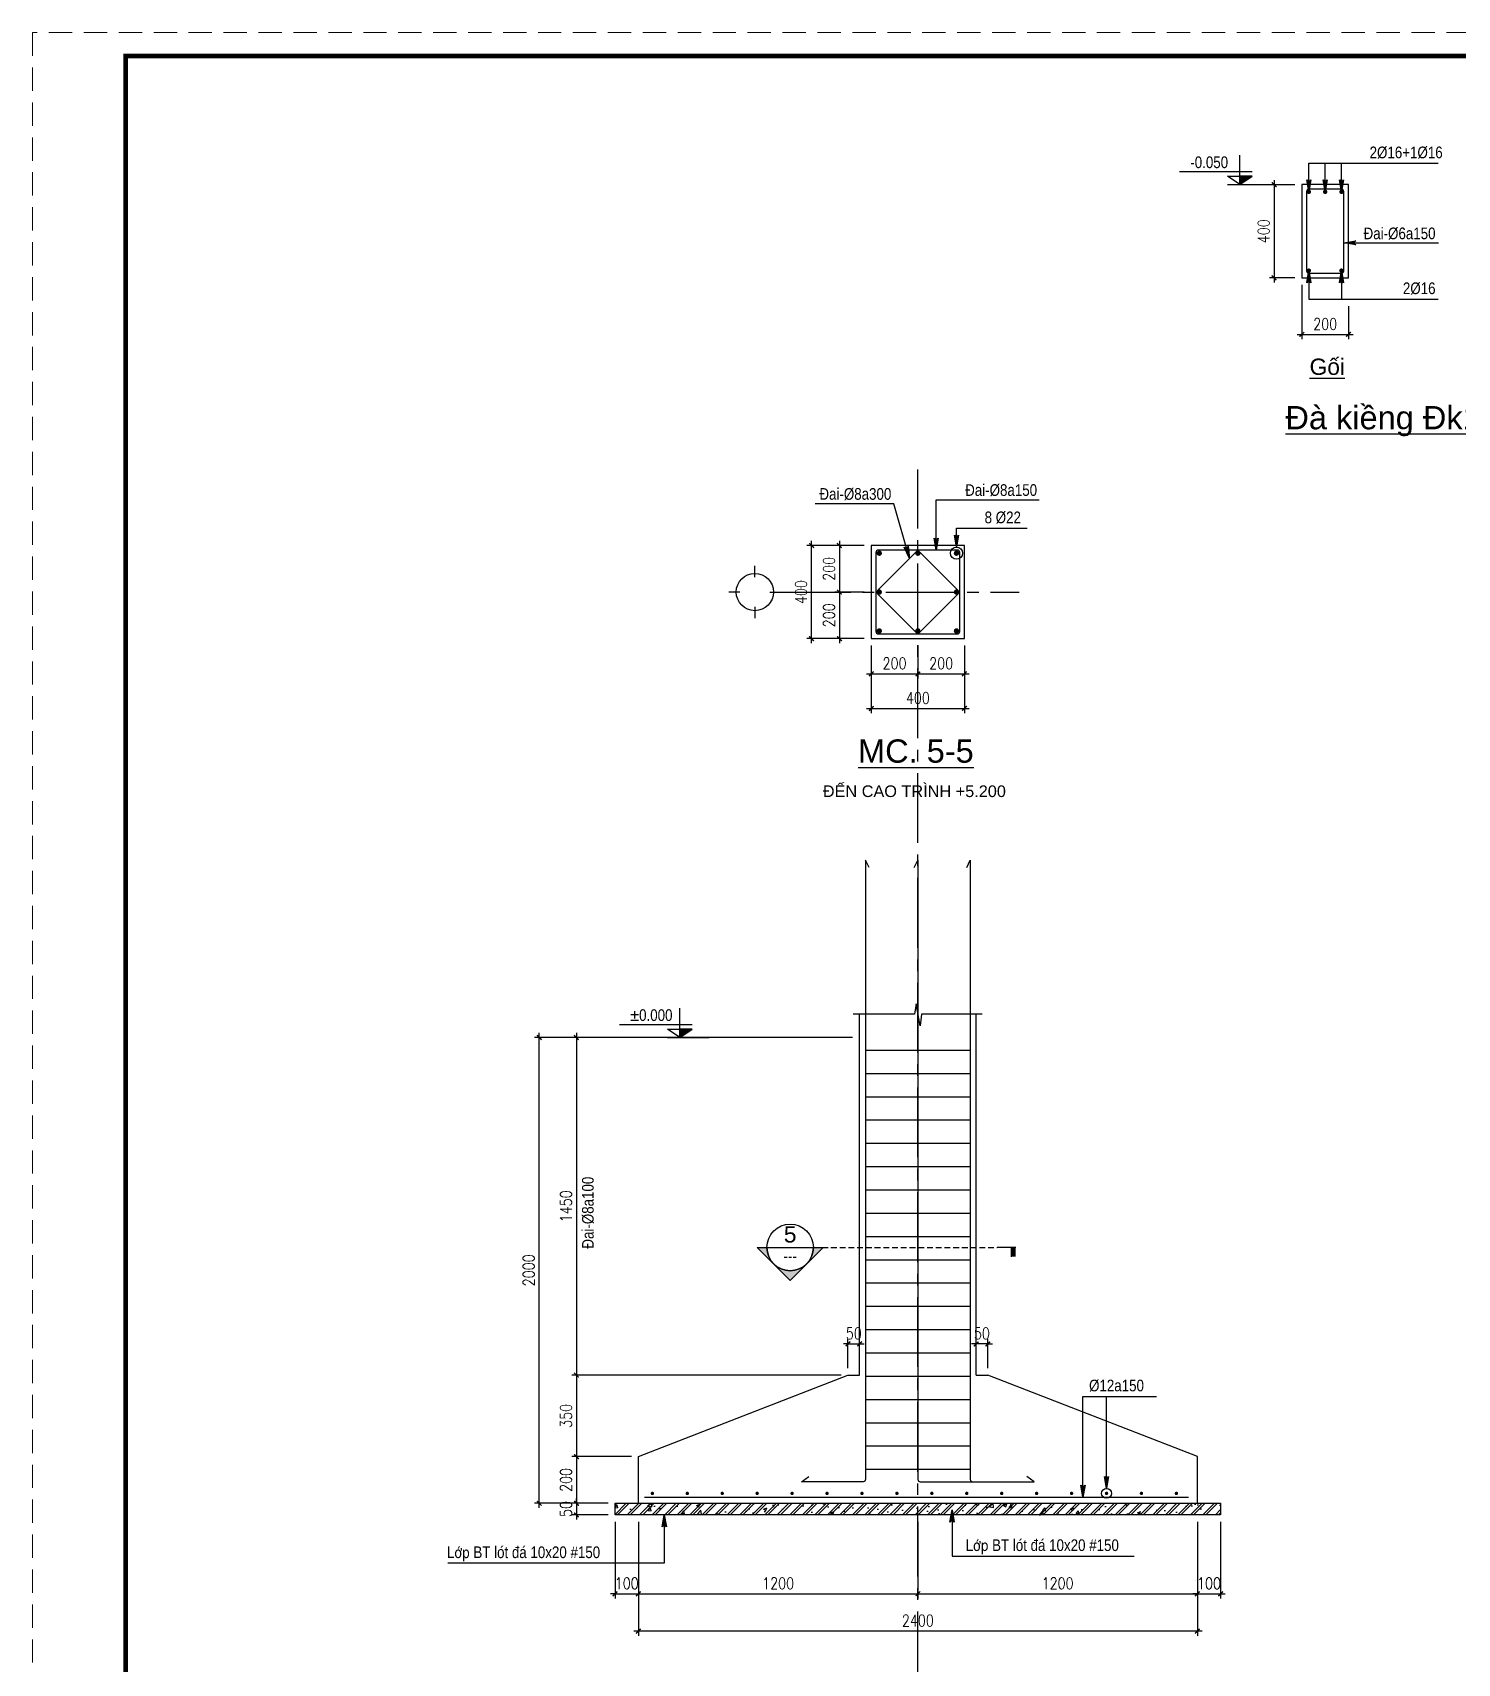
# Model space of a CAD drawing. Header units: inches. Extents: x 651127 to 1529722, y 768575 to 1021311.
# Drawn here: x 1356992 to 1387578, y 855925 to 890941 of the extents above; entities that cross this region are included whole.
import ezdxf
from ezdxf.enums import TextEntityAlignment as Align

# ---------------------------------------------------------------- set-up
doc = ezdxf.new("R2010")
doc.units = ezdxf.units.IN
doc.header["$LTSCALE"] = 1000
doc.header["$MEASUREMENT"] = 0
for name, pattern in [('CENTER2', [1.125, 0.75, -0.125, 0.125, -0.125]), ('HIDDEN', [0.375, 0.25, -0.125]), ('HIDDEN2', [0.1875, 0.125, -0.0625])]:
    doc.linetypes.add(name, pattern=pattern)
doc.layers.get('DEFPOINTS').update_dxf_attribs({"color": 8, "lineweight": 9})
for name, color, linetype in [('DWGshare.com_1', 7, 'Continuous'), ('DWGshare.com_10', 7, 'Continuous'), ('DWGshare.com_11', 143, 'Continuous'), ('DWGshare.com_2', 147, 'Continuous'), ('DWGshare.com_3', 7, 'Continuous'), ('DWGshare.com_4', 8, 'CENTER2'), ('DWGshare.com_6', 40, 'Continuous'), ('DWGshare.com_7', 1, 'Continuous'), ('DWGshare.com_8', 3, 'Continuous'), ('DWGshare.com_9', 8, 'Continuous')]:
    doc.layers.add(name, color=color, linetype=linetype)
doc.styles.add('DWGshare.com_1', font='VHELVCN.TTF')
doc.styles.add('DWGshare.com_2', font='VHELVEB.TTF')
doc.styles.add('DWGshare.com_3', font='VHELVEB.TTF')
doc.styles.add('DWGshare.com_4', font='romans.shx', dxfattribs={"width": 0.8})
doc.styles.add('DWGshare.com_6', font='VHELVEN.TTF')
doc.dimstyles.new('DWGshare.com_3', dxfattribs={"dimscale": 100, "dimtxt": 2.5, "dimasz": 1, "dimexe": 1, "dimexo": 1.5, "dimgap": 1, "dimtad": 1, "dimdec": 0, "dimlfac": 0.2, "dimzin": 0, "dimdsep": 46, "dimtxsty": 'DWGshare.com_4', "dimblk": 'DWGshare.com_1', "dimcen": 1.5, "dimdle": 1, "dimclrd": 256, "dimclre": 256, "dimclrt": 7, "dimadec": 0, "dimazin": 0, "dimtfac": 1, "dimtdec": 0, "dimtix": 1, "dimtmove": 2, "dimatfit": 3, "dimfxl": 1, "dimtolj": 1, "dimtzin": 0, "dimarcsym": 0})
doc.dimstyles.new('DWGshare.com_4', dxfattribs={"dimscale": 100, "dimtxt": 2.5, "dimasz": 2, "dimexe": 1, "dimexo": 1.5, "dimgap": 1, "dimtad": 1, "dimdec": 0, "dimlfac": 0.5, "dimzin": 0, "dimdsep": 46, "dimtxsty": 'DWGshare.com_4', "dimblk": 'DWGshare.com_6', "dimcen": 1.5, "dimdle": 1, "dimclrd": 256, "dimclre": 256, "dimclrt": 7, "dimadec": 0, "dimazin": 0, "dimtfac": 1, "dimtdec": 0, "dimtix": 1, "dimtmove": 2, "dimatfit": 3, "dimldrblk": 'DWGshare.com_6', "dimfxl": 1, "dimtolj": 1, "dimtzin": 0, "dimarcsym": 0})

# ---------------------------------------------------------------- blocks, each defined once
blk = doc.blocks.new('DWGshare.com_1')
at = {"color": 0, "linetype": 'ByBlock', "const_width": 0.3}
blk.add_lwpolyline([(-0.5, -0.5), (0.5, 0.5)], dxfattribs=at)
blk = doc.blocks.new('*D463')
at = {"layer": 'DEFPOINTS', "color": 0, "transparency": 16777216}
for p in [(1374746, 869364), (1368667, 862114), (1374496, 862114)]:
    blk.add_point(p, dxfattribs=at)
at = {"layer": 'DWGshare.com_2', "lineweight": -2, "transparency": 16777216}
for p, q in [((1368667, 869464), (1368667, 862014)), ((1374596, 869364), (1368567, 869364)), ((1374346, 862114), (1368567, 862114))]:
    blk.add_line(p, q, dxfattribs=at)
at = {"layer": 'DWGshare.com_2', "lineweight": -2, "transparency": 16777216, "xscale": 100, "yscale": 100, "zscale": 100}
for p, rotation in [((1368667, 869364), 90), ((1368667, 862114), 270)]:
    blk.add_blockref('DWGshare.com_1', p, dxfattribs=dict(at, rotation=rotation))
at = {"layer": 'DWGshare.com_2', "color": 7, "transparency": 16777216, "insert": (1368442, 865739), "char_height": 250, "attachment_point": 5, "rotation": 90, "style": 'DWGshare.com_4'}
blk.add_mtext('\\A1;1450', dxfattribs=at)
blk = doc.blocks.new('*D464')
at = {"layer": 'DEFPOINTS', "color": 0, "transparency": 16777216}
for p in [(1374496, 862114), (1368667, 860364), (1369996, 860364)]:
    blk.add_point(p, dxfattribs=at)
at = {"layer": 'DWGshare.com_2', "lineweight": -2, "transparency": 16777216}
for p, q in [((1374346, 862114), (1368567, 862114)), ((1368667, 862214), (1368667, 860264)), ((1369846, 860364), (1368567, 860364))]:
    blk.add_line(p, q, dxfattribs=at)
at = {"layer": 'DWGshare.com_2', "lineweight": -2, "transparency": 16777216, "xscale": 100, "yscale": 100, "zscale": 100}
for p, rotation in [((1368667, 862114), 90), ((1368667, 860364), 270)]:
    blk.add_blockref('DWGshare.com_1', p, dxfattribs=dict(at, rotation=rotation))
at = {"layer": 'DWGshare.com_2', "color": 7, "transparency": 16777216, "insert": (1368442, 861239), "char_height": 250, "attachment_point": 5, "rotation": 90, "style": 'DWGshare.com_4'}
blk.add_mtext('\\A1;350', dxfattribs=at)
blk = doc.blocks.new('*D465')
at = {"layer": 'DEFPOINTS', "color": 0, "transparency": 16777216}
for p in [(1369996, 860364), (1368667, 859364), (1369496, 859364)]:
    blk.add_point(p, dxfattribs=at)
at = {"layer": 'DWGshare.com_2', "lineweight": -2, "transparency": 16777216}
for p, q in [((1369846, 860364), (1368567, 860364)), ((1368667, 860464), (1368667, 859264)), ((1369346, 859364), (1368567, 859364))]:
    blk.add_line(p, q, dxfattribs=at)
at = {"layer": 'DWGshare.com_2', "lineweight": -2, "transparency": 16777216, "xscale": 100, "yscale": 100, "zscale": 100}
for p, rotation in [((1368667, 860364), 90), ((1368667, 859364), 270)]:
    blk.add_blockref('DWGshare.com_1', p, dxfattribs=dict(at, rotation=rotation))
at = {"layer": 'DWGshare.com_2', "color": 7, "transparency": 16777216, "insert": (1368442, 859864), "char_height": 250, "attachment_point": 5, "rotation": 90, "style": 'DWGshare.com_4'}
blk.add_mtext('\\A1;200', dxfattribs=at)
blk = doc.blocks.new('*D466')
at = {"layer": 'DEFPOINTS', "color": 0, "transparency": 16777216}
for p in [(1369496, 859364), (1368667, 859114), (1369496, 859114)]:
    blk.add_point(p, dxfattribs=at)
at = {"layer": 'DWGshare.com_2', "lineweight": -2, "transparency": 16777216}
for p, q in [((1369346, 859364), (1368567, 859364)), ((1368667, 859364), (1368667, 859464)), ((1368667, 859364), (1368667, 859114)), ((1369346, 859114), (1368567, 859114)), ((1368667, 859114), (1368667, 859014))]:
    blk.add_line(p, q, dxfattribs=at)
at = {"layer": 'DWGshare.com_2', "lineweight": -2, "transparency": 16777216, "xscale": 100, "yscale": 100, "zscale": 100}
for p, rotation in [((1368667, 859364), 270), ((1368667, 859114), 90)]:
    blk.add_blockref('DWGshare.com_1', p, dxfattribs=dict(at, rotation=rotation))
at = {"layer": 'DWGshare.com_2', "color": 7, "transparency": 16777216, "insert": (1368442, 859239), "char_height": 250, "attachment_point": 5, "rotation": 90, "style": 'DWGshare.com_4'}
blk.add_mtext('\\A1;50', dxfattribs=at)
blk = doc.blocks.new('*D467')
at = {"layer": 'DEFPOINTS', "color": 0, "transparency": 16777216}
for p in [(1367867, 869364), (1369819, 869364), (1369496, 859364)]:
    blk.add_point(p, dxfattribs=at)
at = {"layer": 'DWGshare.com_2', "lineweight": -2, "transparency": 16777216}
for p, q in [((1367867, 859264), (1367867, 869464)), ((1369669, 869364), (1367767, 869364)), ((1369346, 859364), (1367767, 859364))]:
    blk.add_line(p, q, dxfattribs=at)
at = {"layer": 'DWGshare.com_2', "lineweight": -2, "transparency": 16777216, "xscale": 100, "yscale": 100, "zscale": 100}
for p, rotation in [((1367867, 869364), 90), ((1367867, 859364), 270)]:
    blk.add_blockref('DWGshare.com_1', p, dxfattribs=dict(at, rotation=rotation))
at = {"layer": 'DWGshare.com_2', "color": 7, "transparency": 16777216, "insert": (1367642, 864364), "char_height": 250, "attachment_point": 5, "rotation": 90, "style": 'DWGshare.com_4'}
blk.add_mtext('\\A1;2000', dxfattribs=at)
blk = doc.blocks.new('*D478')
at = {"layer": 'DEFPOINTS', "color": 0, "transparency": 16777216}
for p in [(1369496, 859114), (1369996, 859114), (1369996, 857419)]:
    blk.add_point(p, dxfattribs=at)
at = {"layer": 'DWGshare.com_2', "lineweight": -2, "transparency": 16777216}
for p, q in [((1369496, 858964), (1369496, 857319)), ((1369996, 858964), (1369996, 857319)), ((1369496, 857419), (1369396, 857419)), ((1369496, 857419), (1369996, 857419)), ((1369996, 857419), (1370096, 857419))]:
    blk.add_line(p, q, dxfattribs=at)
at = {"layer": 'DWGshare.com_2', "lineweight": -2, "transparency": 16777216, "xscale": 100, "yscale": 100, "zscale": 100}
blk.add_blockref('DWGshare.com_1', (1369496, 857419), dxfattribs=at)
at = {"layer": 'DWGshare.com_2', "lineweight": -2, "transparency": 16777216, "xscale": 100, "yscale": 100, "zscale": 100, "rotation": 180}
blk.add_blockref('DWGshare.com_1', (1369996, 857419), dxfattribs=at)
at = {"layer": 'DWGshare.com_2', "color": 7, "transparency": 16777216, "insert": (1369746, 857644), "char_height": 250, "attachment_point": 5, "style": 'DWGshare.com_4'}
blk.add_mtext('\\A1;100', dxfattribs=at)
blk = doc.blocks.new('*D479')
at = {"layer": 'DEFPOINTS', "color": 0, "transparency": 16777216}
for p in [(1369996, 859114), (1375996, 859114), (1375996, 857419)]:
    blk.add_point(p, dxfattribs=at)
at = {"layer": 'DWGshare.com_2', "lineweight": -2, "transparency": 16777216}
for p, q in [((1369996, 858964), (1369996, 857319)), ((1375996, 858964), (1375996, 857319)), ((1369896, 857419), (1376096, 857419))]:
    blk.add_line(p, q, dxfattribs=at)
at = {"layer": 'DWGshare.com_2', "lineweight": -2, "transparency": 16777216, "xscale": 100, "yscale": 100, "zscale": 100, "rotation": 180}
blk.add_blockref('DWGshare.com_1', (1369996, 857419), dxfattribs=at)
at = {"layer": 'DWGshare.com_2', "lineweight": -2, "transparency": 16777216, "xscale": 100, "yscale": 100, "zscale": 100}
blk.add_blockref('DWGshare.com_1', (1375996, 857419), dxfattribs=at)
at = {"layer": 'DWGshare.com_2', "color": 7, "transparency": 16777216, "insert": (1372996, 857644), "char_height": 250, "attachment_point": 5, "style": 'DWGshare.com_4'}
blk.add_mtext('\\A1;1200', dxfattribs=at)
blk = doc.blocks.new('*D480')
at = {"layer": 'DEFPOINTS', "color": 0, "transparency": 16777216}
for p in [(1375996, 859114), (1381996, 859114), (1381996, 857419)]:
    blk.add_point(p, dxfattribs=at)
at = {"layer": 'DWGshare.com_2', "lineweight": -2, "transparency": 16777216}
for p, q in [((1375996, 858964), (1375996, 857319)), ((1381996, 858964), (1381996, 857319)), ((1375896, 857419), (1382096, 857419))]:
    blk.add_line(p, q, dxfattribs=at)
at = {"layer": 'DWGshare.com_2', "lineweight": -2, "transparency": 16777216, "xscale": 100, "yscale": 100, "zscale": 100, "rotation": 180}
blk.add_blockref('DWGshare.com_1', (1375996, 857419), dxfattribs=at)
at = {"layer": 'DWGshare.com_2', "lineweight": -2, "transparency": 16777216, "xscale": 100, "yscale": 100, "zscale": 100}
blk.add_blockref('DWGshare.com_1', (1381996, 857419), dxfattribs=at)
at = {"layer": 'DWGshare.com_2', "color": 7, "transparency": 16777216, "insert": (1378996, 857644), "char_height": 250, "attachment_point": 5, "style": 'DWGshare.com_4'}
blk.add_mtext('\\A1;1200', dxfattribs=at)
blk = doc.blocks.new('*D481')
at = {"layer": 'DEFPOINTS', "color": 0, "transparency": 16777216}
for p in [(1381996, 859114), (1382496, 859114), (1382496, 857419)]:
    blk.add_point(p, dxfattribs=at)
at = {"layer": 'DWGshare.com_2', "lineweight": -2, "transparency": 16777216}
for p, q in [((1381996, 858964), (1381996, 857319)), ((1382496, 858964), (1382496, 857319)), ((1381996, 857419), (1381896, 857419)), ((1381996, 857419), (1382496, 857419)), ((1382496, 857419), (1382596, 857419))]:
    blk.add_line(p, q, dxfattribs=at)
at = {"layer": 'DWGshare.com_2', "lineweight": -2, "transparency": 16777216, "xscale": 100, "yscale": 100, "zscale": 100}
blk.add_blockref('DWGshare.com_1', (1381996, 857419), dxfattribs=at)
at = {"layer": 'DWGshare.com_2', "lineweight": -2, "transparency": 16777216, "xscale": 100, "yscale": 100, "zscale": 100, "rotation": 180}
blk.add_blockref('DWGshare.com_1', (1382496, 857419), dxfattribs=at)
at = {"layer": 'DWGshare.com_2', "color": 7, "transparency": 16777216, "insert": (1382246, 857644), "char_height": 250, "attachment_point": 5, "style": 'DWGshare.com_4'}
blk.add_mtext('\\A1;100', dxfattribs=at)
blk = doc.blocks.new('*D482')
at = {"layer": 'DEFPOINTS', "color": 0, "transparency": 16777216}
for p in [(1369996, 858964), (1381996, 859114), (1369996, 856619)]:
    blk.add_point(p, dxfattribs=at)
at = {"layer": 'DWGshare.com_2', "lineweight": -2, "transparency": 16777216}
for p, q in [((1381996, 858964), (1381996, 856519)), ((1369996, 858814), (1369996, 856519)), ((1382096, 856619), (1369896, 856619))]:
    blk.add_line(p, q, dxfattribs=at)
at = {"layer": 'DWGshare.com_2', "lineweight": -2, "transparency": 16777216, "xscale": 100, "yscale": 100, "zscale": 100, "rotation": 180}
blk.add_blockref('DWGshare.com_1', (1369996, 856619), dxfattribs=at)
at = {"layer": 'DWGshare.com_2', "lineweight": -2, "transparency": 16777216, "xscale": 100, "yscale": 100, "zscale": 100}
blk.add_blockref('DWGshare.com_1', (1381996, 856619), dxfattribs=at)
at = {"layer": 'DWGshare.com_2', "color": 7, "transparency": 16777216, "insert": (1375996, 856844), "char_height": 250, "attachment_point": 5, "style": 'DWGshare.com_4'}
blk.add_mtext('\\A1;2400', dxfattribs=at)
blk = doc.blocks.new('*D483')
at = {"layer": 'DEFPOINTS', "color": 0, "transparency": 16777216}
for p in [(1374746, 862784), (1374496, 862114), (1374746, 862114)]:
    blk.add_point(p, dxfattribs=at)
at = {"layer": 'DWGshare.com_2', "lineweight": -2, "transparency": 16777216}
for p, q in [((1374496, 862264), (1374496, 862884)), ((1374746, 862264), (1374746, 862884)), ((1374496, 862784), (1374396, 862784)), ((1374496, 862784), (1374746, 862784)), ((1374746, 862784), (1374846, 862784))]:
    blk.add_line(p, q, dxfattribs=at)
at = {"layer": 'DWGshare.com_2', "lineweight": -2, "transparency": 16777216, "xscale": 100, "yscale": 100, "zscale": 100}
blk.add_blockref('DWGshare.com_1', (1374496, 862784), dxfattribs=at)
at = {"layer": 'DWGshare.com_2', "lineweight": -2, "transparency": 16777216, "xscale": 100, "yscale": 100, "zscale": 100, "rotation": 180}
blk.add_blockref('DWGshare.com_1', (1374746, 862784), dxfattribs=at)
at = {"layer": 'DWGshare.com_2', "color": 7, "transparency": 16777216, "insert": (1374621, 863009), "char_height": 250, "attachment_point": 5, "style": 'DWGshare.com_4'}
blk.add_mtext('\\A1;50', dxfattribs=at)
blk = doc.blocks.new('*D484')
at = {"layer": 'DEFPOINTS', "color": 0, "transparency": 16777216}
for p in [(1377246, 862784), (1377246, 862114), (1377496, 862114)]:
    blk.add_point(p, dxfattribs=at)
at = {"layer": 'DWGshare.com_2', "lineweight": -2, "transparency": 16777216}
for p, q in [((1377246, 862264), (1377246, 862884)), ((1377496, 862264), (1377496, 862884)), ((1377246, 862784), (1377146, 862784)), ((1377496, 862784), (1377246, 862784)), ((1377496, 862784), (1377596, 862784))]:
    blk.add_line(p, q, dxfattribs=at)
at = {"layer": 'DWGshare.com_2', "lineweight": -2, "transparency": 16777216, "xscale": 100, "yscale": 100, "zscale": 100}
blk.add_blockref('DWGshare.com_1', (1377246, 862784), dxfattribs=at)
at = {"layer": 'DWGshare.com_2', "lineweight": -2, "transparency": 16777216, "xscale": 100, "yscale": 100, "zscale": 100, "rotation": 180}
blk.add_blockref('DWGshare.com_1', (1377496, 862784), dxfattribs=at)
at = {"layer": 'DWGshare.com_2', "color": 7, "transparency": 16777216, "insert": (1377371, 863009), "char_height": 250, "attachment_point": 5, "style": 'DWGshare.com_4'}
blk.add_mtext('\\A1;50', dxfattribs=at)
blk = doc.blocks.new('DWGshare.com_6')
at = {"linetype": 'CENTER2'}
blk.add_hatch(color=256, dxfattribs=at).paths.add_polyline_path([(-1.3, 0.22), (-1, 0), (-1.3, -0.22), (0, 0)])
blk.add_line((0, 0), (-1, 0), dxfattribs=at)
blk.add_lwpolyline([(-1.3, 0.22), (0, 0), (-1.3, -0.22), (-1, 0), (-1.3, 0.22)], dxfattribs=at)
blk = doc.blocks.new('*U88')
h = blk.add_hatch(color=256)
edge = h.paths.add_edge_path()
edge.add_line((183356, 206715), (183563, 206715))
edge.add_line((183563, 206715), (182856, 206008))
edge.add_line((182856, 206008), (182149, 206715))
edge.add_line((182149, 206715), (182356, 206715))
edge.add_arc((182856, 206715), 500, 180, 360)
blk.add_hatch(color=256).paths.add_polyline_path([(187698, 206515), (187609, 206515), (187609, 206715), (187698, 206715)])
for p, q in [((182356, 206715), (183356, 206715)), ((187698, 206715), (187298, 206715)), ((187609, 206515), (187609, 206715))]:
    blk.add_line(p, q)
at = {"color": 143, "linetype": 'HIDDEN2'}
blk.add_line((183356, 206715), (187298, 206715), dxfattribs=at)
blk.add_lwpolyline([(183356, 206715), (183563, 206715), (182856, 206008), (182149, 206715), (182356, 206715, 1)], format="xyb", close=True)
blk.add_circle((182856, 206715), 500)
at = {"style": 'DWGshare.com_2', "flags": 8}
blk.add_attdef('A', text='', height=350, dxfattribs=at).set_placement((182856, 206715), align=Align.BOTTOM_CENTER)
at = {"style": 'DWGshare.com_1', "flags": 8}
blk.add_attdef('S-111', text='', height=250, dxfattribs=at).set_placement((182856, 206653), align=Align.TOP_CENTER)
blk = doc.blocks.new('*D493')
at = {"layer": 'DEFPOINTS', "color": 0, "transparency": 16777216}
for p in [(1374996, 877928), (1375996, 877928), (1375996, 877172)]:
    blk.add_point(p, dxfattribs=at)
at = {"layer": 'DWGshare.com_2', "lineweight": -2, "transparency": 16777216}
for p, q in [((1374996, 877778), (1374996, 877072)), ((1375996, 877778), (1375996, 877072)), ((1374896, 877172), (1376096, 877172))]:
    blk.add_line(p, q, dxfattribs=at)
at = {"layer": 'DWGshare.com_2', "lineweight": -2, "transparency": 16777216, "xscale": 100, "yscale": 100, "zscale": 100, "rotation": 180}
blk.add_blockref('DWGshare.com_1', (1374996, 877172), dxfattribs=at)
at = {"layer": 'DWGshare.com_2', "lineweight": -2, "transparency": 16777216, "xscale": 100, "yscale": 100, "zscale": 100}
blk.add_blockref('DWGshare.com_1', (1375996, 877172), dxfattribs=at)
at = {"layer": 'DWGshare.com_2', "color": 7, "transparency": 16777216, "insert": (1375496, 877397), "char_height": 250, "attachment_point": 5, "style": 'DWGshare.com_4'}
blk.add_mtext('\\A1;200', dxfattribs=at)
blk = doc.blocks.new('*D494')
at = {"layer": 'DEFPOINTS', "color": 0, "transparency": 16777216}
for p in [(1375996, 877928), (1376996, 877928), (1376996, 877172)]:
    blk.add_point(p, dxfattribs=at)
at = {"layer": 'DWGshare.com_2', "lineweight": -2, "transparency": 16777216}
for p, q in [((1375996, 877778), (1375996, 877072)), ((1376996, 877778), (1376996, 877072)), ((1375896, 877172), (1377096, 877172))]:
    blk.add_line(p, q, dxfattribs=at)
at = {"layer": 'DWGshare.com_2', "lineweight": -2, "transparency": 16777216, "xscale": 100, "yscale": 100, "zscale": 100, "rotation": 180}
blk.add_blockref('DWGshare.com_1', (1375996, 877172), dxfattribs=at)
at = {"layer": 'DWGshare.com_2', "lineweight": -2, "transparency": 16777216, "xscale": 100, "yscale": 100, "zscale": 100}
blk.add_blockref('DWGshare.com_1', (1376996, 877172), dxfattribs=at)
at = {"layer": 'DWGshare.com_2', "color": 7, "transparency": 16777216, "insert": (1376496, 877397), "char_height": 250, "attachment_point": 5, "style": 'DWGshare.com_4'}
blk.add_mtext('\\A1;200', dxfattribs=at)
blk = doc.blocks.new('*D495')
at = {"layer": 'DEFPOINTS', "color": 0, "transparency": 16777216}
for p in [(1374996, 877928), (1376996, 877928), (1376996, 876430)]:
    blk.add_point(p, dxfattribs=at)
at = {"layer": 'DWGshare.com_2', "lineweight": -2, "transparency": 16777216}
for p, q in [((1374996, 877778), (1374996, 876330)), ((1376996, 877778), (1376996, 876330)), ((1374896, 876430), (1377096, 876430))]:
    blk.add_line(p, q, dxfattribs=at)
at = {"layer": 'DWGshare.com_2', "lineweight": -2, "transparency": 16777216, "xscale": 100, "yscale": 100, "zscale": 100, "rotation": 180}
blk.add_blockref('DWGshare.com_1', (1374996, 876430), dxfattribs=at)
at = {"layer": 'DWGshare.com_2', "lineweight": -2, "transparency": 16777216, "xscale": 100, "yscale": 100, "zscale": 100}
blk.add_blockref('DWGshare.com_1', (1376996, 876430), dxfattribs=at)
at = {"layer": 'DWGshare.com_2', "color": 7, "transparency": 16777216, "insert": (1375996, 876655), "char_height": 250, "attachment_point": 5, "style": 'DWGshare.com_4'}
blk.add_mtext('\\A1;400', dxfattribs=at)
blk = doc.blocks.new('*D496')
at = {"layer": 'DEFPOINTS', "color": 0, "transparency": 16777216}
for p in [(1374996, 879928), (1374312, 878928), (1374996, 878928)]:
    blk.add_point(p, dxfattribs=at)
at = {"layer": 'DWGshare.com_2', "lineweight": -2, "transparency": 16777216}
for p, q in [((1374312, 880028), (1374312, 878828)), ((1374846, 879928), (1374212, 879928)), ((1374846, 878928), (1374212, 878928))]:
    blk.add_line(p, q, dxfattribs=at)
at = {"layer": 'DWGshare.com_2', "lineweight": -2, "transparency": 16777216, "xscale": 100, "yscale": 100, "zscale": 100}
for p, rotation in [((1374312, 879928), 90), ((1374312, 878928), 270)]:
    blk.add_blockref('DWGshare.com_1', p, dxfattribs=dict(at, rotation=rotation))
at = {"layer": 'DWGshare.com_2', "color": 7, "transparency": 16777216, "insert": (1374087, 879428), "char_height": 250, "attachment_point": 5, "rotation": 90, "style": 'DWGshare.com_4'}
blk.add_mtext('\\A1;200', dxfattribs=at)
blk = doc.blocks.new('*D497')
at = {"layer": 'DEFPOINTS', "color": 0, "transparency": 16777216}
for p in [(1374996, 878928), (1374312, 877928), (1374996, 877928)]:
    blk.add_point(p, dxfattribs=at)
at = {"layer": 'DWGshare.com_2', "lineweight": -2, "transparency": 16777216}
for p, q in [((1374846, 878928), (1374212, 878928)), ((1374312, 879028), (1374312, 877828)), ((1374846, 877928), (1374212, 877928))]:
    blk.add_line(p, q, dxfattribs=at)
at = {"layer": 'DWGshare.com_2', "lineweight": -2, "transparency": 16777216, "xscale": 100, "yscale": 100, "zscale": 100}
for p, rotation in [((1374312, 878928), 90), ((1374312, 877928), 270)]:
    blk.add_blockref('DWGshare.com_1', p, dxfattribs=dict(at, rotation=rotation))
at = {"layer": 'DWGshare.com_2', "color": 7, "transparency": 16777216, "insert": (1374087, 878428), "char_height": 250, "attachment_point": 5, "rotation": 90, "style": 'DWGshare.com_4'}
blk.add_mtext('\\A1;200', dxfattribs=at)
blk = doc.blocks.new('*D498')
at = {"layer": 'DEFPOINTS', "color": 0, "transparency": 16777216}
for p in [(1373713, 879928), (1374996, 879928), (1374996, 877928)]:
    blk.add_point(p, dxfattribs=at)
at = {"layer": 'DWGshare.com_2', "lineweight": -2, "transparency": 16777216}
for p, q in [((1373713, 877828), (1373713, 880028)), ((1374846, 879928), (1373613, 879928)), ((1374846, 877928), (1373613, 877928))]:
    blk.add_line(p, q, dxfattribs=at)
at = {"layer": 'DWGshare.com_2', "lineweight": -2, "transparency": 16777216, "xscale": 100, "yscale": 100, "zscale": 100}
for p, rotation in [((1373713, 879928), 90), ((1373713, 877928), 270)]:
    blk.add_blockref('DWGshare.com_1', p, dxfattribs=dict(at, rotation=rotation))
at = {"layer": 'DWGshare.com_2', "color": 7, "transparency": 16777216, "insert": (1373488, 878928), "char_height": 250, "attachment_point": 5, "rotation": 90, "style": 'DWGshare.com_4'}
blk.add_mtext('\\A1;400', dxfattribs=at)
blk = doc.blocks.new('DWGshare.com_2')
for p, q in [((0, 320), (0, 560)), ((-320, 0), (-560, 0)), ((320, 0), (560, 0)), ((0, -320), (0, -560))]:
    blk.add_line(p, q)
blk.add_circle((0, 0), 400)
at = {"linetype": 'Continuous', "style": 'DWGshare.com_2'}
blk.add_attdef('2', text='', height=350, dxfattribs=at).set_placement((0, 0), align=Align.MIDDLE_CENTER)
blk = doc.blocks.new('*U9')
blk.add_hatch(color=256).paths.add_polyline_path([(-371, 181), (-636, 0), (-636, 181)])
for p, q in [((-636, 0), (-636, 631)), ((-1929, 281), (-371, 281)), ((-900, 181), (-636, 181)), ((-636, 0), (-900, 181)), ((-900, 0), (0, 0)), ((-371, 181), (-636, 181)), ((-636, 0), (-371, 181))]:
    blk.add_line(p, q)
at = {"linetype": 'CENTER2', "style": 'DWGshare.com_1'}
blk.add_attdef('CD', text='', height=250, dxfattribs=at).set_placement((-1699, 281), align=Align.BOTTOM_LEFT)
blk.add_attdef('%%P0.000', (771, 355), '', height=250, dxfattribs=at)
blk = doc.blocks.new('*D1137')
at = {"layer": 'DEFPOINTS', "color": 0, "transparency": 16777216}
for p in [(1384240, 887676), (1383644, 885676), (1384240, 885676)]:
    blk.add_point(p, dxfattribs=at)
at = {"layer": 'DWGshare.com_2', "lineweight": -2, "transparency": 16777216}
for p, q in [((1384090, 887676), (1383544, 887676)), ((1383644, 887776), (1383644, 885576)), ((1384090, 885676), (1383544, 885676))]:
    blk.add_line(p, q, dxfattribs=at)
at = {"layer": 'DWGshare.com_2', "lineweight": -2, "transparency": 16777216, "xscale": 100, "yscale": 100, "zscale": 100}
for p, rotation in [((1383644, 887676), 90), ((1383644, 885676), 270)]:
    blk.add_blockref('DWGshare.com_1', p, dxfattribs=dict(at, rotation=rotation))
at = {"layer": 'DWGshare.com_2', "color": 7, "transparency": 16777216, "insert": (1383419, 886676), "char_height": 250, "attachment_point": 5, "rotation": 90, "style": 'DWGshare.com_4'}
blk.add_mtext('\\A1;400', dxfattribs=at)
blk = doc.blocks.new('*D1138')
at = {"layer": 'DEFPOINTS', "color": 0, "transparency": 16777216}
for p in [(1384240, 885676), (1385240, 885218), (1385240, 884460)]:
    blk.add_point(p, dxfattribs=at)
at = {"layer": 'DWGshare.com_2', "lineweight": -2, "transparency": 16777216}
for p, q in [((1384240, 885526), (1384240, 884360)), ((1385240, 885068), (1385240, 884360)), ((1384140, 884460), (1385340, 884460))]:
    blk.add_line(p, q, dxfattribs=at)
at = {"layer": 'DWGshare.com_2', "lineweight": -2, "transparency": 16777216, "xscale": 100, "yscale": 100, "zscale": 100, "rotation": 180}
blk.add_blockref('DWGshare.com_1', (1384240, 884460), dxfattribs=at)
at = {"layer": 'DWGshare.com_2', "lineweight": -2, "transparency": 16777216, "xscale": 100, "yscale": 100, "zscale": 100}
blk.add_blockref('DWGshare.com_1', (1385240, 884460), dxfattribs=at)
at = {"layer": 'DWGshare.com_2', "color": 7, "transparency": 16777216, "insert": (1384740, 884685), "char_height": 250, "attachment_point": 5, "style": 'DWGshare.com_4'}
blk.add_mtext('\\A1;200', dxfattribs=at)

msp = doc.modelspace()

# ---------------------------------------------------------------- hatches: boundary and pattern name
at = {"layer": 'DWGshare.com_9'}
h = msp.add_hatch(dxfattribs=at)
h.set_pattern_fill('BETONG', color=256, scale=100, style=0, pattern_type=2)
h.set_pattern_definition([(50, (571966.3, -8601.83), (717.26018, -62.75213), [75, -825]), (355, (571966.3, -8601.8), (-138.75133, 752.19213), [60, -660]), (100.4514, (572026.1, -8607.06), (578.5094, 689.43954), [63.7402, -701.1421]), (46.1842, (571966.3, -8401.8), (1067.24105, -165.519), [112.5, -1237.5]), (96.6356, (572055.2, -8415.6), (934.6627, 974.1179), [95.6103, -1051.713]), (351.1842, (571966.3, -8401.8), (934.6619, 974.1186), [90, -990]), (21, (572066.3, -8451.83), (596.90705, -402.6189), [75, -825]), (326, (572066.3, -8451.8), (243.31533, 725.15005), [60, -660]), (71.4514, (572116.04, -8485.4), (840.22263, 322.5305), [63.7402, -701.1421]), (37.5, (571966.3, -8601.83), (12.159855, 332.893854), [0, -652, 0, -670, 0, -662.5]), (7.5, (571966.3, -8601.83), (263.06954, 394.41171), [0, -382, 0, -637, 0, -252.5]), (327.5, (571743.3, -8601.83), (533.822436, -22.55487), [0, -250, 0, -780, 0, -1035]), (317.5, (571643.3, -8601.83), (583.18617, 100.10498), [0, -325, 0, -518, 0, -735]), (45, (571966.3, -8601.83), (-134.350288, 134.350288), []), (45, (571966.3, -8536.83), (-134.350288, 134.350288), [])])
h.paths.add_polyline_path([(1369496, 859113.6), (1369496, 859363.6), (1382496, 859363.6), (1382496, 859113.6)])

# ---------------------------------------------------------------- linework, layer by layer
at = {"layer": 'DEFPOINTS', "linetype": 'HIDDEN', "ltscale": 2}
msp.add_lwpolyline([(1356991.5, 831540.9), (1441091.5, 831540.9), (1441091.5, 890940.9), (1356991.5, 890940.9)], close=True, dxfattribs=at)
at = {"layer": 'DWGshare.com_1', "const_width": 100}
msp.add_lwpolyline([(1358991.5, 832040.9), (1440591.5, 832040.9), (1440591.5, 890440.9), (1358991.5, 890440.9)], close=True, dxfattribs=at)
at = {"layer": 'DWGshare.com_11'}
msp.add_lwpolyline([(1369496, 859113.6), (1369496, 859363.6), (1382496, 859363.6), (1382496, 859113.6)], close=True, dxfattribs=at)
at = {"layer": 'DWGshare.com_2'}
msp.add_lwpolyline([(1377373, 869863.6), (1376075, 869863.6), (1376045.6, 869611.3), (1375956.5, 870084.4), (1375923.4, 869863.6), (1374609.8, 869863.6)], dxfattribs=at)
for centre, radius in [((1376824.9, 879762.9), 130.1), ((1380046.5, 859575.1), 106)]:
    msp.add_circle(centre, radius, dxfattribs=at)
at = {"layer": 'DWGshare.com_3'}
for p, q in [((1374746, 862113.6), (1374746, 869863.6)), ((1377246, 862113.6), (1377246, 869863.6)), ((1369996, 860363.6), (1374496, 862113.6)), ((1374496, 862113.6), (1374746, 862113.6)), ((1377246, 862113.6), (1377496, 862113.6)), ((1381996, 860363.6), (1377496, 862113.6)), ((1369996, 859363.6), (1369996, 860363.6)), ((1381996, 859363.6), (1381996, 860363.6))]:
    msp.add_line(p, q, dxfattribs=at)
for points in [[(1384239.8, 885676.5), (1385239.8, 885676.5), (1385239.8, 887676.5), (1384239.8, 887676.5)], [(1374996, 879928.3), (1374996, 877928.3), (1376996, 877928.3), (1376996, 879928.3)]]:
    msp.add_lwpolyline(points, close=True, dxfattribs=at)
at = {"layer": 'DWGshare.com_4', "ltscale": 2}
for p, q in [((1375996, 837541), (1375996, 881563.4)), ((1373057, 878928.3), (1378172.5, 878928.3))]:
    msp.add_line(p, q, dxfattribs=at)
at = {"layer": 'DWGshare.com_7'}
msp.add_line((1370125.8, 859493.8), (1381805.2, 859493.8), dxfattribs=at)
at = {"layer": 'DWGshare.com_7', "linetype": 'CENTER2'}
for points, const_width in [([(1384366.2, 887521.8, 1), (1384413.1, 887521.8, 1)], 46.9), ([(1384763.2, 887521.8, -1), (1384716.3, 887521.8, -1)], 46.9), ([(1385113.3, 887521.8, -1), (1385066.4, 887521.8, -1)], 46.9), ([(1384366.2, 885831.1, -1), (1384413.1, 885831.1, -1)], 46.9), ([(1385113.3, 885831.1, 1), (1385066.4, 885831.1, 1)], 46.9), ([(1375167.2, 879791.6, -1), (1375167.2, 879734.3, -1)], 57.3), ([(1375996, 879791.6, 1), (1375996, 879734.3, 1)], 57.3), ([(1376824.9, 879791.6, 1), (1376824.9, 879734.3, 1)], 57.3), ([(1375167.2, 878899.7, 1), (1375167.2, 878957, 1)], 57.3), ([(1376824.9, 878899.7, -1), (1376824.9, 878957, -1)], 57.3), ([(1375167.2, 878065, 1), (1375167.2, 878122.3, 1)], 57.3), ([(1375996, 878065, -1), (1375996, 878122.3, -1)], 57.3), ([(1376824.9, 878065, -1), (1376824.9, 878122.3, -1)], 57.3), ([(1370314.3, 859575.1, -1), (1370277.8, 859575.1, -1)], 36.5), ([(1371064.3, 859575.1, -1), (1371027.8, 859575.1, -1)], 36.5), ([(1371814.3, 859575.1, -1), (1371777.8, 859575.1, -1)], 36.5), ([(1372564.3, 859575.1, -1), (1372527.8, 859575.1, -1)], 36.5), ([(1373314.3, 859575.1, -1), (1373277.8, 859575.1, -1)], 36.5), ([(1374064.3, 859575.1, -1), (1374027.8, 859575.1, -1)], 36.5), ([(1374814.3, 859575.1, -1), (1374777.8, 859575.1, -1)], 36.5), ([(1375564.3, 859575.1, -1), (1375527.8, 859575.1, -1)], 36.5), ([(1376314.3, 859575.1, -1), (1376277.8, 859575.1, -1)], 36.5), ([(1377064.3, 859575.1, -1), (1377027.8, 859575.1, -1)], 36.5), ([(1377814.3, 859575.1, -1), (1377777.8, 859575.1, -1)], 36.5), ([(1378564.3, 859575.1, -1), (1378527.8, 859575.1, -1)], 36.5), ([(1379314.3, 859575.1, -1), (1379277.8, 859575.1, -1)], 36.5), ([(1380064.3, 859575.1, -1), (1380027.8, 859575.1, -1)], 36.5), ([(1380814.3, 859575.1, -1), (1380777.8, 859575.1, -1)], 36.5), ([(1381564.3, 859575.1, -1), (1381527.8, 859575.1, -1)], 36.5)]:
    msp.add_lwpolyline(points, format="xyb", close=True, dxfattribs=dict(at, const_width=const_width))
at = {"layer": 'DWGshare.com_7'}
for points in [[(1374948.1, 873016.7), (1374871, 873172.2), (1374871, 859875, -0.4142136), (1374821, 859825), (1373496, 859825), (1373655.2, 859934.6)], [(1375919, 873016.7), (1375996, 873172.2), (1375996, 859875, 0.4142136), (1376046, 859825), (1378496, 859825), (1378336.8, 859934.6)], [(1377044, 873016.7), (1377121, 873172.2), (1377121, 859875, 0.4142136), (1377171, 859825), (1378496, 859825), (1378336.8, 859934.6)]]:
    msp.add_lwpolyline(points, format="xyb", dxfattribs=at)
at = {"layer": 'DWGshare.com_8'}
for p, q in [((1375960.7, 879793), (1375131.4, 878963.7)), ((1376860.7, 878963.7), (1376031.4, 879793)), ((1375131.4, 878893), (1375960.7, 878063.7)), ((1376031.4, 878063.7), (1376860.7, 878893)), ((1374871, 869092.8), (1377121, 869092.8)), ((1374871, 868592.8), (1377121, 868592.8)), ((1374871, 868092.8), (1377121, 868092.8)), ((1374871, 867592.8), (1377121, 867592.8)), ((1374871, 867092.8), (1377121, 867092.8)), ((1374871, 866592.8), (1377121, 866592.8)), ((1374871, 866092.8), (1377121, 866092.8)), ((1374871, 865592.8), (1377121, 865592.8)), ((1374871, 865092.8), (1377121, 865092.8)), ((1374871, 864592.8), (1377121, 864592.8)), ((1374871, 864092.8), (1377121, 864092.8)), ((1374871, 863592.8), (1377121, 863592.8)), ((1374871, 863092.8), (1377121, 863092.8)), ((1374871, 862592.8), (1377121, 862592.8)), ((1374871, 862092.8), (1377121, 862092.8)), ((1374871, 861592.8), (1377121, 861592.8)), ((1374871, 861092.8), (1377121, 861092.8)), ((1374871, 860592.8), (1377121, 860592.8)), ((1374871, 860092.8), (1377121, 860092.8))]:
    msp.add_line(p, q, dxfattribs=at)
for points in [[(1384389.8, 885776.5), (1385089.8, 885776.5, 0.4142136), (1385139.8, 885826.5), (1385139.8, 887526.5, 0.4142136), (1385089.8, 887576.5), (1384389.8, 887576.5, 0.4142136), (1384339.8, 887526.5), (1384339.8, 885826.5, 0.4142136)], [(1375096, 879778.3), (1375096, 878078.3, 0.4142136), (1375146, 878028.3), (1376846, 878028.3, 0.4142136), (1376896, 878078.3), (1376896, 879778.3, 0.4142136), (1376846, 879828.3), (1375146, 879828.3, 0.4142136)]]:
    msp.add_lwpolyline(points, format="xyb", close=True, dxfattribs=at)
for centre, start, end in [((1375996, 879757.6), 45, 135), ((1375166.8, 878928.3), 135, 225), ((1376825.3, 878928.3), 315, 45), ((1375996, 878099), 225, 315)]:
    msp.add_arc(centre, 50, start, end, dxfattribs=at)

# ---------------------------------------------------------------- block references
at = {"layer": 'DWGshare.com_6', "linetype": 'CENTER2'}
ref = msp.add_blockref('*U9', (1383543.7, 887676.5), dxfattribs=at)
ref.add_attrib('CD', '-0.050', dxfattribs={"layer": '0', "linetype": 'CENTER2', "height": 250, "style": 'DWGshare.com_1'}).set_placement((1381844.7, 887957.3), align=Align.BOTTOM_LEFT)
msp.add_blockref('DWGshare.com_2', (1372497, 878928.3), dxfattribs=at)
ref = msp.add_blockref('*U9', (1371519, 869363.6), dxfattribs=at)
ref.add_attrib('CD', '%%p0.000', dxfattribs={"layer": '0', "linetype": 'CENTER2', "height": 250, "style": 'DWGshare.com_1'}).set_placement((1369820.1, 869644.5), align=Align.BOTTOM_LEFT)
at = {"layer": 'DWGshare.com_6', "linetype": 'HIDDEN'}
ref = msp.add_blockref('*U88', (1190398.8, 658141.2), dxfattribs=at)
ref.add_attrib('S-111', '---', dxfattribs={"layer": '0', "height": 250, "style": 'DWGshare.com_1'}).set_placement((1373254.5, 864793.8), align=Align.TOP_CENTER)
ref.add_attrib('A', '5', dxfattribs={"layer": '0', "height": 350, "style": 'DWGshare.com_2'}).set_placement((1373254.5, 864856.3), align=Align.BOTTOM_CENTER)

# ---------------------------------------------------------------- texts
at = {"layer": 'DWGshare.com_10'}
for s, height, style, p in [('2Þ16+1Þ16', 250, 'DWGshare.com_1', (1385694, 888168.4)), ('Ñai-Þ6a150', 250, 'DWGshare.com_1', (1385565.3, 886429.9)), ('2Þ16', 250, 'DWGshare.com_1', (1386409, 885251.2)), ('%%UGoái', 350, 'DWGshare.com_3', (1384404.7, 883487)), ('%%UÑaø kieàng Ñk1 ( 200x400 )', 500, 'DWGshare.com_3', (1383886.5, 882273.3)), ('Ñai-Þ8a300', 250, 'DWGshare.com_1', (1373882.3, 880835.6)), ('Ñai-Þ8a150', 250, 'DWGshare.com_1', (1377011.7, 880918.9)), ('8 Þ22', 250, 'DWGshare.com_1', (1377428.7, 880332)), ('%%UMC. 5-5', 500, 'DWGshare.com_3', (1374711.8, 875114.5)), ('Þ12a150', 250, 'DWGshare.com_1', (1379671.2, 861691.4)), ('Lôùp BT loùt ñaù 10x20 #150', 250, 'DWGshare.com_1', (1377023.7, 858262.9)), ('Lôùp BT loùt ñaù 10x20 #150', 250, 'DWGshare.com_1', (1365888, 858110.9))]:
    msp.add_text(s, height=height, dxfattribs=dict(at, style=style)).set_placement(p, align=Align.BOTTOM_LEFT)
at = {"layer": 'DWGshare.com_10', "style": 'DWGshare.com_6'}
msp.add_text('ÑEÁN CAO TRÌNH +5.200', height=250, dxfattribs=at).set_placement((1375920.8, 874687.9), align=Align.MIDDLE)
at = {"layer": 'DWGshare.com_10', "style": 'DWGshare.com_1'}
msp.add_text('Ñai-Þ8a100', height=250, rotation=90, dxfattribs=at).set_placement((1369111.1, 864830.9), align=Align.BOTTOM_LEFT)

# ---------------------------------------------------------------- dimensions: what is measured, and where the dimension line sits
at = {"layer": 'DWGshare.com_2'}
for base, p1, p2, angle, picture, middle in [((1383643.7, 885676.5), (1384239.8, 887676.5), (1384239.8, 885676.5), 90, '*D1137', (1383418.7, 886676.5)), ((1373713.1, 879928.3), (1374996, 877928.3), (1374996, 879928.3), 90, '*D498', (1373488.1, 878928.3)), ((1374311.9, 878928.3), (1374996, 879928.3), (1374996, 878928.3), 90, '*D496', (1374086.9, 879428.3)), ((1374311.9, 877928.3), (1374996, 878928.3), (1374996, 877928.3), 90, '*D497', (1374086.9, 878428.3)), ((1367867, 869363.6), (1369496, 859363.6), (1369818.9, 869363.6), 90, '*D467', (1367642, 864363.6)), ((1368667, 862113.6), (1374746, 869363.6), (1374496, 862113.6), 90, '*D463', (1368442, 865738.6)), ((1377246, 862784.1), (1377496, 862113.6), (1377246, 862113.6), 180, '*D484', (1377371, 863009.1)), ((1368667, 860363.6), (1374496, 862113.6), (1369996, 860363.6), 90, '*D464', (1368442, 861238.6)), ((1368667, 859363.6), (1369996, 860363.6), (1369496, 859363.6), 90, '*D465', (1368442, 859863.6)), ((1368667, 859113.6), (1369496, 859363.6), (1369496, 859113.6), 90, '*D466', (1368442, 859238.6))]:
    dim = msp.add_linear_dim(base=base, p1=p1, p2=p2, angle=angle, dimstyle='DWGshare.com_3', dxfattribs=at)
    dim.commit()
    dim.dimension.update_dxf_attribs({"geometry": picture, "text_midpoint": middle})
for base, p1, p2, picture, middle in [((1385239.8, 884460.1), (1384239.8, 885676.5), (1385239.8, 885217.8), '*D1138', (1384739.8, 884685.1)), ((1375996, 877171.7), (1374996, 877928.3), (1375996, 877928.3), '*D493', (1375496, 877396.7)), ((1376996, 876430.2), (1374996, 877928.3), (1376996, 877928.3), '*D495', (1375996, 876655.2)), ((1376996, 877171.7), (1375996, 877928.3), (1376996, 877928.3), '*D494', (1376496, 877396.7)), ((1374746, 862784.1), (1374496, 862113.6), (1374746, 862113.6), '*D483', (1374621, 863009.1)), ((1369996, 857418.9), (1369496, 859113.6), (1369996, 859113.6), '*D478', (1369746, 857643.9)), ((1375996, 857418.9), (1369996, 859113.6), (1375996, 859113.6), '*D479', (1372996, 857643.9)), ((1369996, 856618.9), (1381996, 859113.6), (1369996, 858963.6), '*D482', (1375996, 856843.9)), ((1381996, 857418.9), (1375996, 859113.6), (1381996, 859113.6), '*D480', (1378996, 857643.9)), ((1382496, 857418.9), (1381996, 859113.6), (1382496, 859113.6), '*D481', (1382246, 857643.9))]:
    dim = msp.add_linear_dim(base=base, p1=p1, p2=p2, dimstyle='DWGshare.com_3', dxfattribs=at)
    dim.commit()
    dim.dimension.update_dxf_attribs({"geometry": picture, "text_midpoint": middle})

# ---------------------------------------------------------------- leaders
for points in [[(1384389.6, 887521.8), (1384389.6, 888135.1), (1385546.7, 888135.1)], [(1384739.8, 887521.8), (1384739.8, 888135.1), (1386817.4, 888135.1)], [(1385089.9, 887521.8), (1385089.9, 888135.1), (1387167.6, 888135.1)], [(1385139.8, 886426.5), (1387171.9, 886426.5)], [(1384389.6, 885831.1), (1384389.6, 885217.8), (1385546.7, 885217.8)], [(1385089.9, 885831.1), (1385089.9, 885217.8), (1387167.6, 885217.8)], [(1375818.9, 879651.2), (1375482.7, 880824.1), (1373792.6, 880824.1)], [(1376387.4, 879828.3), (1376387.4, 880907.4), (1378600.9, 880907.4)], [(1376824.9, 879893), (1376824.9, 880297.8), (1378339.7, 880297.8)], [(1379540.6, 859493.8), (1379540.6, 861657.2), (1381118.3, 861657.2)], [(1380046.5, 859681.1), (1380046.5, 861657.2)], [(1370552.3, 859113.6), (1370552.3, 858076.7), (1365907.2, 858076.7)], [(1376729.2, 859219.3), (1376729.2, 858228.7), (1380637.5, 858228.7)]]:
    msp.add_leader(points, dimstyle='DWGshare.com_4', dxfattribs=at)

doc.saveas('drawing.dxf')
